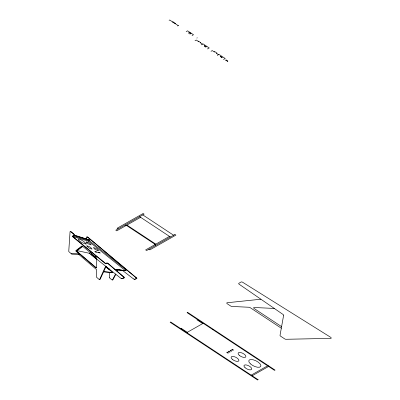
<?xml version="1.0" encoding="UTF-8"?>
<svg xmlns="http://www.w3.org/2000/svg" width="400" height="400" viewBox="0 0 400 400"><rect width="100%" height="100%" fill="white"/><g stroke="black" fill="none" stroke-linecap="round" stroke-linejoin="round"><path stroke-width="0.6" d="M96.56 267.645L96.79 259.17M109.345 277.49L109.715 272.485M86.43 238.825L86.655 237.105M106.315 263.63L106.52 263.17M99.675 279.33L105.65 266.21M106.02 266.5L100.13 279.35A0.61 0.26 26.4 0 1 99.915 279.45L99.465 279.425M76.84 250.92L82.825 246.37M112.5 279.815L115.555 274.075M117.115 271.155L117.805 269.86M115.835 274.295L112.87 279.83A0.595 0.255 26.4 0 1 112.66 279.915L112.29 279.9M117.39 271.39L118.185 269.905M105.1 263.36L72.22 236.385L73.895 234.86A1.245 0.53 26.4 0 0 73.615 234.12L70.895 231.785L70.065 231.67L68.755 251.285A1.23 0.525 26.4 0 0 69.1 251.855L71.135 253.625M72.22 236.385L88.575 241.22L89.965 240.16L74.355 235.115M82.355 246.195L76.335 250.78A1.2 0.515 26.4 0 0 76.68 251.445L95.465 267.44A0.755 0.325 26.4 0 0 96.205 267.84A0.755 0.325 26.4 0 0 96.655 267.68M77.155 250.65L89.35 253.265L90.365 252.585M91.5 253.515L91 253.84A1 0.425 26.4 0 0 91.27 254.485L96.305 258.665M91.75 253.725L91.43 253.93A0.995 0.425 26.4 0 0 91.695 254.575L96.31 258.4M169.07 20.355L169.7 20L172.79 22.04M177.615 26L178.595 25.445M186.16 31.64L187.595 30.83L193.49 34.72L192.055 35.535M196.825 38.075L197.31 37.8M195 40.745L196.26 40.03L198.475 41.49M198.08 41.37L198.45 41.16L200.815 42.72L200.44 42.93M201.23 44.855L203.005 43.85L209.23 47.96L207.455 48.97M204.205 46.055L204.73 45.755M205.73 47.06L206.255 46.765M210.995 51.305L212.255 50.59L214.465 52.05M214.07 51.93L214.7 51.575L217.065 53.13L216.435 53.49M217.22 55.415L218.995 54.41L225.225 58.52L223.45 59.525M220.195 56.615L220.725 56.315M221.72 57.62L222.25 57.32M225.735 60.27L226.145 60.035M227.26 61.275L227.67 61.04M140.595 217.315L116.77 230.83L115.805 230.195L144.105 214.14L143.14 213.5L117.13 228.255L118.095 228.895M169.475 236.385L145.65 249.9L146.62 250.535L174.9 234.49M181.035 328.825L181.55 328.535M197.47 319.505L196.955 319.795L202.69 323.58M186.765 332.61L203.205 323.29M212.69 329.55L213.205 329.26M251.185 375.14L268.135 365.52M252.15 375.775L268.585 366.45M258.105 379.71L257.59 380L170.15 322.275L170.665 321.98L258.085 379.695M105.83 266.905L112.63 272.535L103.57 271.84M121.905 278.59L123.855 277.845A1.175 0.5 26.4 0 0 123.57 277.07M134.565 279.245L136.425 278.59M136.76 278.61L134.905 279.26A0.74 0.315 26.4 0 1 134.72 279.28L134.39 279.265M260.905 299.22L227.105 302.755A1.33 0.57 26.4 0 0 227.38 303.855L230.63 306A1.33 0.57 26.4 0 0 231.88 306.45L249.01 307.26A1.33 0.57 26.4 0 1 250.26 307.71L281.31 328.21M71.81 253.945L79.74 254.06L71.72 253.935M94.57 256.965L95.705 256.985M94.66 257.04L95.8 257.06M274.305 308.445L254.17 307.5A1.33 0.57 26.4 0 0 254.275 308.605L281.595 326.64M121.72 278.615L122.145 278.635A0.755 0.32 26.4 0 0 122.325 278.615L124.28 277.875A1.17 0.5 26.4 0 0 124 277.1M103.655 271.66L112.63 272.535M115.235 269.54L125.015 270.76L126.44 270.155L89.33 240.645L73.505 235.885M115.08 269.41L125.2 270.68M114.93 269.275L125.39 270.6L88.575 241.22M106.94 263.05L107.415 263.13M74.13 235.32L89.965 240.16M70.545 231.61L71.105 231.79A0.65 0.28 26.4 0 1 71.56 232.055L74.175 234.295A1.24 0.53 26.4 0 1 74.435 235.02L72.77 236.545L105.58 263.435A0.93 0.4 26.4 0 0 106.125 263.76M87.175 236.96L87.625 237.105A0.625 0.265 26.4 0 1 88.065 237.35L136.55 277.92M99.48 252.53L99.295 252.61A1.06 0.455 26.4 0 0 99.975 253.05L100.195 253.025A1.03 0.44 26.4 0 0 99.475 252.535M175.155 23.6L178.245 25.64M200.555 42.865L202.49 44.14M216.55 53.425L218.48 54.7M204.615 45.82L206.14 46.83M220.61 56.38L222.135 57.385M225.93 59.895L227.885 61.185M204.32 45.99L205.845 46.995M220.31 56.55L221.835 57.555M225.85 60.205L227.37 61.21M174.92 234.48L175.885 235.12L149.875 249.875L148.91 249.235M142.78 214.89L173.595 235.235M139.63 216.68L170.445 237.02M126.91 225.08L155.79 244.145M126.395 225.375L155.275 244.44M124.97 224.995L125.935 225.635M154.815 244.7L155.78 245.335M181.6 328.57L187.285 332.32M122.545 270.45L133.45 278.865M108.445 268.425L109.29 269.125A0.905 0.385 26.4 0 0 109.55 269.305M105.955 266.64L108.9 269.08M89.35 253.265L96.78 259.415M87.615 237.205L136.21 277.9A1.015 0.435 26.4 0 1 136.445 278.605M76.15 251.34L79.225 253.955M78.36 254.055L96.125 269.225A1.255 0.535 26.4 0 1 96.505 269.81L96.32 276.77A1.26 0.54 26.4 0 0 96.695 277.335L98.6 279.005A0.73 0.315 26.4 0 0 99.25 279.4A0.73 0.315 26.4 0 0 99.805 279.41M124.03 277.09L108.265 263.555A0.905 0.385 26.4 0 0 107.49 263.135M123.6 277.06L107.79 263.48A0.855 0.365 26.4 0 0 107.015 263.055A0.855 0.365 26.4 0 0 106.455 263.14M96.345 251.915L96.545 251.835A1.065 0.455 26.4 0 1 97.23 252.29L97.08 252.39A1.06 0.455 26.4 0 1 96.35 251.915M76.845 250.925A1.21 0.515 26.4 0 0 77.195 251.555L95.945 267.5A0.895 0.385 26.4 0 0 96.45 267.815M121.91 278.595A0.77 0.33 26.4 0 1 121.28 278.505A1.095 0.47 26.4 0 1 120.71 278.17L96.3 258.78L96.325 257.775A1.26 0.54 26.4 0 0 95.93 257.165L82.31 246.06L81.825 246.06L75.81 250.67A1.205 0.515 26.4 0 0 76.155 251.335M106.37 263.66A0.83 0.355 26.4 0 1 105.845 263.75A0.83 0.355 26.4 0 1 105.085 263.36M71.83 253.97A0.605 0.26 26.4 0 1 71.155 253.625M109.34 277.485A1.075 0.46 26.4 0 0 109.69 278L111.47 279.52A0.695 0.3 26.4 0 0 112.085 279.87A0.695 0.3 26.4 0 0 112.59 279.87M109.595 269.435A0.755 0.325 26.4 0 1 108.91 269.075M86.68 237.115A0.71 0.305 26.4 0 1 86.98 236.905A0.71 0.305 26.4 0 1 87.68 237.18M136.53 277.925A1.01 0.43 26.4 0 1 136.785 278.625M134.595 279.27A0.86 0.365 26.4 0 1 133.47 278.865M86.815 245.945L88.32 247.505A6.6 2.82 26.4 0 0 89.64 248.325L92.04 249.125L90.81 247.63A6.55 2.8 26.4 0 0 89.305 246.67L86.98 245.82A0.69 0.295 26.4 0 0 86.815 245.945M86.26 243.83L86.26 243.94A1.005 0.43 26.4 0 1 86.005 244.12L82.315 242.75A10.545 4.505 26.4 0 1 80.64 241.73C76.18 239.04 78.765 238.12 82.065 240.43A10.56 4.515 26.4 0 1 83.675 241.415L86.26 243.83M86.265 241.955L87.675 243.38A6.64 2.835 26.4 0 0 88.915 244.155L91.22 244.92L90.03 243.595A6.57 2.81 26.4 0 0 88.61 242.695L86.265 241.955M283.625 315.275L280.03 335.37A1.33 0.57 26.4 0 0 280.67 336.22L284.62 338.83A1.33 0.57 26.4 0 0 285.955 339.285L330.79 338.365A1.33 0.57 26.4 0 0 330.545 337.225L242.755 282.33A1.33 0.57 26.4 0 0 241.165 281.985L238.82 283.315A1.33 0.57 26.4 0 0 239.275 284.32L283.035 314.46A1.33 0.57 26.4 0 1 283.625 315.275M98.775 252.745L98.71 252.635A1.06 0.455 26.4 0 0 98.025 252.19L97.835 252.265A1.06 0.455 26.4 0 0 98.52 252.71L98.735 252.775M98.345 250.565L97.64 250.625L95.825 249.78A6.55 2.8 26.4 0 1 94.61 248.99L93.395 247.54L95.615 248.305A6.515 2.785 26.4 0 1 97.05 249.225L98.345 250.565M95.79 252.045L95.52 252.02A1.065 0.455 26.4 0 1 94.825 251.56L95.025 251.48A1.065 0.455 26.4 0 1 95.725 251.94L95.79 252.045M187.615 312.365L187.1 312.655L274.54 370.385L275.055 370.09L187.615 312.365M173.05 21.895L172.675 22.105L175.04 23.665L175.41 23.455L173.05 21.895M189.4 32.425L188.43 32.98L190.05 34.05L191.02 33.495L189.4 32.425M227.065 352.66A0.83 0.355 26.4 0 0 228.345 352.99A0.83 0.355 26.4 0 0 227.425 352.15A0.83 0.355 26.4 0 0 227.065 352.66M228.725 351.715A0.83 0.355 26.4 0 0 230.005 352.05A0.83 0.355 26.4 0 0 229.085 351.21A0.83 0.355 26.4 0 0 228.725 351.715M230.39 350.775A0.83 0.355 26.4 0 0 231.665 351.105A0.83 0.355 26.4 0 0 230.745 350.27A0.83 0.355 26.4 0 0 230.39 350.775M232.05 349.83A0.83 0.355 26.4 0 0 233.325 350.165A0.83 0.355 26.4 0 0 232.41 349.325A0.83 0.355 26.4 0 0 232.05 349.83M232.22 359.21A4.255 1.815 26.4 0 0 238.76 360.905A4.255 1.815 26.4 0 0 234.06 356.615A4.255 1.815 26.4 0 0 232.22 359.21M239.21 355.245A4.255 1.815 26.4 0 0 245.75 356.94A4.255 1.815 26.4 0 0 241.045 352.65A4.255 1.815 26.4 0 0 239.21 355.245M245.05 367.68A4.255 1.815 26.4 0 0 251.59 369.375A4.255 1.815 26.4 0 0 246.89 365.085A4.255 1.815 26.4 0 0 245.05 367.68M250.47 363.885A6.645 2.84 26.4 0 0 260.685 366.535A6.645 2.84 26.4 0 0 253.34 359.83A6.645 2.84 26.4 0 0 250.47 363.885"/></g></svg>
